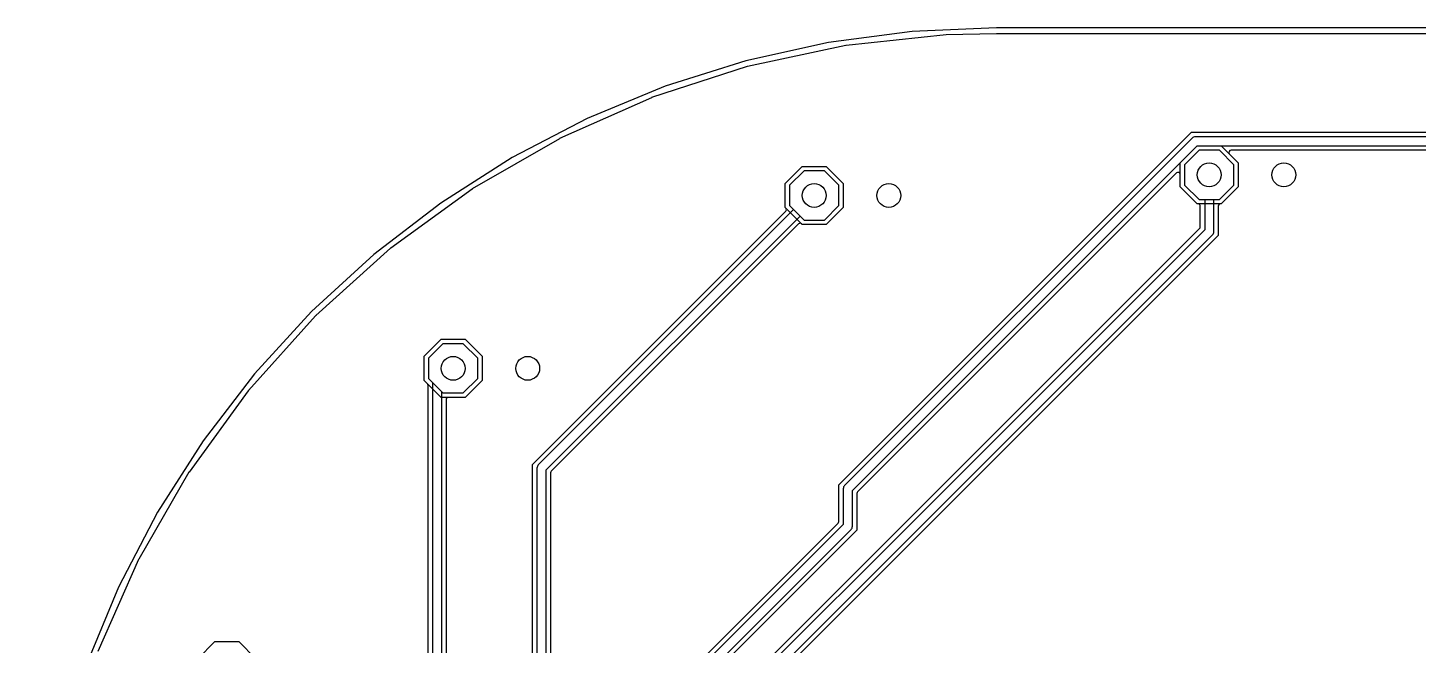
# Model space of a CAD drawing. Header units: millimetres. Extents: x 0 to 185, y 0 to 63.
# Drawn here: x 0 to 47.36, y 41.97 to 63 of the extents above; entities that cross this region are included whole.
import ezdxf

# ---------------------------------------------------------------- set-up
doc = ezdxf.new("R2010")
doc.units = ezdxf.units.MM

msp = doc.modelspace()

# ---------------------------------------------------------------- linework, layer by layer
at = {"layer": '16_copper'}
for points in [[(152, 62.8), (33, 62.8, 0.006542), (32.998, 62.8), (31.285, 62.755, 0.019643), (31.279, 62.755), (27.873, 62.397, 0.026187), (27.865, 62.395), (24.515, 61.683, 0.026181), (24.507, 61.681), (21.249, 60.623, 0.026189), (21.242, 60.62), (18.113, 59.227, 0.026186), (18.106, 59.223), (15.139, 57.51, 0.026189), (15.133, 57.506), (12.361, 55.493, 0.02618), (12.355, 55.488), (9.81, 53.196, 0.026189), (9.804, 53.19), (7.512, 50.645, 0.02618), (7.507, 50.639), (5.494, 47.867, 0.026189), (5.49, 47.861), (3.777, 44.894, 0.026186), (3.773, 44.887), (2.38, 41.758, 0.026189)], [(51.454, 59.291), (39.77, 59.291, 0.198912), (39.66, 59.245), (27.825, 47.41, 0.198912), (27.779, 47.3), (27.779, 46.082), (15.852, 34.155), (15.19, 34.155, 0.937845), (15.17, 33.846), (15.19, 33.845), (15.916, 33.845), (15.92, 33.845, 0.191825), (16.026, 33.89), (28.044, 45.908, 0.198912), (28.089, 46.018), (28.089, 47.236), (39.834, 58.981), (51.39, 58.981)], [(21.33, 39.849), (27.604, 46.123, 0.198912), (27.627, 46.177), (27.627, 47.427), (39.642, 59.443), (48.123, 59.443, 0.668179)], [(15.3, 30.89), (40.354, 55.945, 0.198912), (40.399, 56.054), (40.399, 57.152), (40.591, 57.152), (41.082, 57.643), (41.082, 58.337), (40.591, 58.828), (39.897, 58.828), (39.406, 58.337), (39.406, 57.643), (39.897, 57.152), (40.089, 57.152), (40.089, 56.118), (15.08, 31.11)], [(51.295, 58.828), (43.131, 58.828), (43.131, 58.828), (42.437, 58.828), (42.437, 58.828), (40.991, 58.828, 0.668179), (40.937, 58.698), (41.235, 58.4), (41.235, 57.58), (40.655, 56.999, 0.516828), (40.552, 56.923), (40.552, 55.927), (16.189, 31.565, 0.303353)], [(15.755, 31.999), (39.915, 56.159, 0.198912), (39.937, 56.213), (39.937, 56.923, 0.374459), (39.871, 56.999), (39.866, 56.999, 0.077228), (39.834, 56.999), (39.254, 57.58), (39.254, 58.001, 0.668179), (39.124, 58.055), (28.264, 47.195, 0.198912), (28.242, 47.141), (28.242, 45.891), (16.305, 33.954, 0.198912)]]:
    msp.add_lwpolyline(points, format="xyb", dxfattribs=at)
for points in [[(26.378, 56.299), (25.798, 56.88), (25.798, 57.7), (26.378, 58.281), (27.199, 58.281), (27.779, 57.7), (27.779, 56.88), (27.199, 56.299)], [(27.627, 56.943), (27.627, 57.637), (27.136, 58.128), (26.441, 58.128), (25.95, 57.637), (25.95, 56.943), (26.441, 56.452), (27.136, 56.452)], [(14.077, 50.409), (13.497, 50.99), (13.497, 51.81), (14.077, 52.391), (14.898, 52.391), (15.478, 51.81), (15.478, 50.99), (14.898, 50.409)], [(15.326, 51.053), (15.326, 51.747), (14.835, 52.238), (14.14, 52.238), (13.649, 51.747), (13.649, 51.053), (14.14, 50.562), (14.835, 50.562)], [(6.367, 40.109), (5.787, 40.69), (5.787, 41.51), (6.367, 42.091), (7.187, 42.091), (7.768, 41.51), (7.768, 40.69), (7.187, 40.109)]]:
    msp.add_lwpolyline(points, close=True, dxfattribs=at)
at = {"layer": '1_copper'}
for points in [[(152, 62.8), (33, 62.8, 0.006542), (32.998, 62.8), (31.285, 62.755, 0.019643), (31.279, 62.755), (27.873, 62.397, 0.026187), (27.865, 62.395), (24.515, 61.683, 0.026181), (24.507, 61.681), (21.249, 60.623, 0.026189), (21.242, 60.62), (18.113, 59.227, 0.026186), (18.106, 59.223), (15.139, 57.51, 0.026189), (15.133, 57.506), (12.361, 55.493, 0.02618), (12.355, 55.488), (9.81, 53.196, 0.026189), (9.804, 53.19), (7.512, 50.645, 0.02618), (7.507, 50.639), (5.494, 47.867, 0.026189), (5.49, 47.861), (3.777, 44.894, 0.026186), (3.773, 44.887), (2.38, 41.758, 0.026189)], [(17.193, 30.469), (17.193, 48.129), (17.395, 48.331), (25.817, 56.753, 0.374462), (25.824, 56.853), (25.82, 56.856, 0.077256), (25.798, 56.88), (25.798, 57.7), (26.378, 58.281), (27.199, 58.281), (27.779, 57.7), (27.779, 56.88), (27.199, 56.299), (26.378, 56.299, 0.516837), (26.252, 56.318), (17.83, 47.896, 0.198912), (17.807, 47.843), (17.807, 30.183)], [(17.655, 30.31), (17.655, 47.937), (26.305, 56.588), (26.441, 56.452), (27.136, 56.452), (27.627, 56.943), (27.627, 57.637), (27.136, 58.128), (26.441, 58.128), (25.95, 57.637), (25.95, 56.943), (26.086, 56.807), (17.39, 48.111, 0.198912), (17.345, 48.001), (17.345, 30.374)], [(13.635, 26.12), (13.635, 50.82, 0.198912), (13.613, 50.874), (13.497, 50.99), (13.497, 51.81), (14.077, 52.391), (14.898, 52.391), (15.478, 51.81), (15.478, 50.99), (14.898, 50.409), (14.326, 50.409, 0.414214), (14.25, 50.333), (14.25, 34.789, 0.668179)]]:
    msp.add_lwpolyline(points, format="xyb", dxfattribs=at)
for points in [[(39.834, 56.999), (39.254, 57.58), (39.254, 58.4), (39.834, 58.981), (40.655, 58.981), (41.235, 58.4), (41.235, 57.58), (40.655, 56.999)], [(41.082, 57.643), (41.082, 58.337), (40.591, 58.828), (39.897, 58.828), (39.406, 58.337), (39.406, 57.643), (39.897, 57.152), (40.591, 57.152)]]:
    msp.add_lwpolyline(points, close=True, dxfattribs=at)
msp.add_lwpolyline([(15.224, 24.849, 0.591691), (15.3, 25.11), (14.098, 26.311), (14.098, 50.604), (14.14, 50.562), (14.835, 50.562), (15.326, 51.053), (15.326, 51.747), (14.835, 52.238), (14.14, 52.238), (13.649, 51.747), (13.649, 51.053), (13.796, 50.906, 0.083337), (13.788, 50.855), (13.788, 26.247, 0.198912), (13.833, 26.138), (15.08, 24.89), (15.104, 24.871), (15.132, 24.856), (15.162, 24.848), (15.193, 24.845)], format="xyb", close=True, dxfattribs=at)
msp.add_lwpolyline([(5.787, 41.51), (6.367, 42.091), (7.187, 42.091), (7.768, 41.51)], dxfattribs=at)
at = {"layer": 'drills_PTH'}
for centre in [(40.244, 57.99), (42.784, 57.99), (26.789, 57.29), (29.329, 57.29), (14.488, 51.4), (17.028, 51.4)]:
    msp.add_circle(centre, 0.406, dxfattribs=at)
at = {"layer": 'outline'}
msp.add_lwpolyline([(152, 63), (33, 63), (30.124, 62.874), (27.27, 62.499), (24.459, 61.876), (21.713, 61.01), (19.054, 59.908), (16.5, 58.579), (14.072, 57.032), (11.788, 55.279), (9.665, 53.335), (7.721, 51.212), (5.968, 48.928), (4.421, 46.5), (3.092, 43.946), (1.99, 41.287), (1.124, 38.541), (0.501, 35.73), (0.126, 32.876), (0, 30), (0, 0), (0, 0), (185, 0)], dxfattribs=at)

doc.saveas('drawing.dxf')
